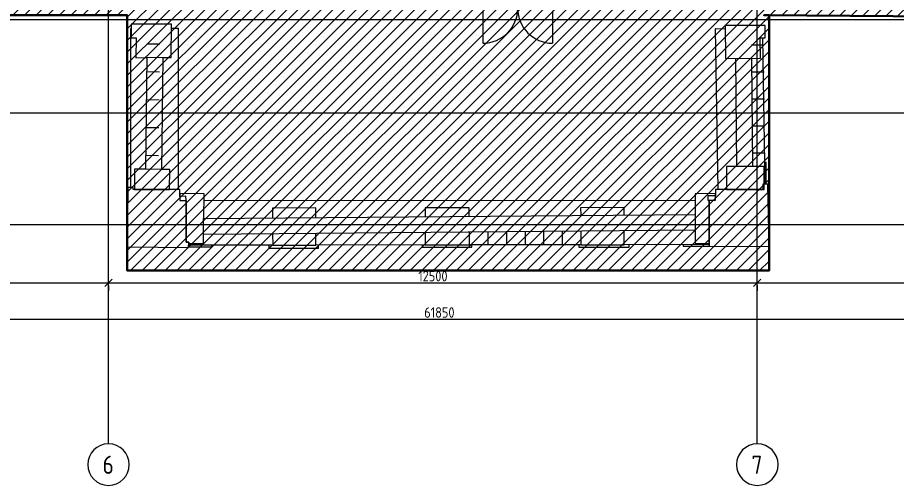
# Model space of a CAD drawing. Header units: millimetres. Extents: x -11886 to 379896, y -8130 to 47743.
# Drawn here: x 124998 to 141929, y -6718 to 2291 of the extents above; entities that cross this region are included whole.
import ezdxf

# ---------------------------------------------------------------- set-up
doc = ezdxf.new("R2010")
doc.units = ezdxf.units.MM
doc.linetypes.add('ADSK_Линия сетки', pattern=[25, 20, -2.5, 0, -2.5])
doc.layers.add('Двери', color=5, linetype='Continuous', lineweight=18, true_color=0x0000ff)
doc.layers.add('Линии', color=7, linetype='Continuous', lineweight=9, true_color=0x00a600)
for name, color, linetype, lineweight in [('Оси', 7, 'Continuous', 9), ('Размеры', 7, 'Continuous', 9), ('Стены', 7, 'Continuous', 18)]:
    doc.layers.add(name, color=color, linetype=linetype, lineweight=lineweight)
doc.styles.add('GOST Common', font='GOST_Common.ttf', dxfattribs={"width": 0.9, "height": 350})
doc.styles.add('GOST Common_1', font='GOST_Common.ttf', dxfattribs={"width": 0.9, "height": 200})
doc.dimstyles.new('ADSK_Основной_2_5_мм', dxfattribs={"dimscale": 304.8, "dimtxt": 251.428749, "dimasz": 0.463911, "dimexe": 0.492126, "dimexo": 0.492126, "dimgap": 0.098425, "dimtad": 1, "dimdec": 1, "dimrnd": 0.1, "dimdsep": 46, "dimtxsty": 'GOST Common_1', "dimblk1": 'OBLIQUE', "dimblk2": 'OBLIQUE', "dimsah": 1, "dimcen": 0.09, "dimdle": 0.492126, "dimazin": 2, "dimtfac": 1, "dimtdec": 4, "dimtix": 1, "dimtmove": 0, "dimatfit": 3, "dimfxl": 1, "dimtvp": 1, "dimtfill": 1, "dimtolj": 1, "dimtzin": 0, "dimlwd": 20, "dimlwe": 20, "dimarcsym": 2})

# ---------------------------------------------------------------- blocks, each defined once
blk = doc.blocks.new('Портик главного входа - Портик главного входа-658663-02 План 2-го этажа маркировочный')
at = {"layer": 'Стены'}
for p, q in [((19049, 1927), (19032, 1927)), ((19032, 1927), (19032, -1129)), ((19827, 2012), (19049, 2013)), ((19049, 2013), (19049, 1749)), ((19818, 1373), (19827, 2012)), ((19911, 1929), (19826, 1929)), ((19961, 1929), (19911, 1929)), ((19961, -1171), (19961, 1929)), ((30304, 1921), (30298, 1921)), ((30298, 1921), (30351, -1169)), ((30489, 1919), (30304, 1921)), ((31264, 1988), (30488, 1987)), ((30488, 1987), (30494, 1354)), ((31264, 1753), (31264, 1988)), ((19049, 1749), (19143, 1748)), ((19143, 1748), (19139, 1367)), ((31166, 1751), (31264, 1753)), ((31173, 1358), (31166, 1751)), ((31263, -1067), (31214, 1752)), ((19139, 1367), (19353, 1369)), ((19328, -780), (19353, 1376)), ((19353, 1376), (19658, 1372)), ((19658, 1372), (19632, -784)), ((19658, 1372), (19818, 1373)), ((30494, 1354), (31173, 1358)), ((30693, 1354), (30997, 1357)), ((30697, 1355), (30697, 1354)), ((30997, 1357), (31018, -727)), ((30713, -730), (30693, 1354)), ((31281, -650), (31255, -650)), ((31281, -1067), (31281, -650)), ((19110, -778), (19108, -1170)), ((19328, -780), (19110, -778)), ((19632, -784), (19328, -780)), ((19790, -785), (19632, -783)), ((19785, -1170), (19790, -785)), ((30713, -727), (30513, -726)), ((30513, -726), (30517, -1168)), ((31018, -727), (30713, -730)), ((31242, -727), (31018, -727)), ((31239, -1168), (31242, -727)), ((18984, -1129), (18973, -2272)), ((19086, -1130), (18984, -1129)), ((19086, -1170), (19086, -1130)), ((19897, -1170), (19086, -1170)), ((19108, -1170), (19785, -1170)), ((19986, -1172), (19897, -1170)), ((19983, -1306), (19986, -1172)), ((30385, -1168), (30304, -1169)), ((30304, -1169), (30306, -1290)), ((31215, -1168), (30385, -1168)), ((30517, -1168), (31239, -1168)), ((31314, -1066), (31215, -1069)), ((31215, -1069), (31215, -1168)), ((31336, -2266), (31314, -1066)), ((19985, -1246), (19982, -1383)), ((20102, -1300), (19983, -1306)), ((20451, -1251), (19985, -1246)), ((20106, -1382), (20102, -1300)), ((20446, -1730), (20451, -1251)), ((30305, -1249), (29911, -1250)), ((29911, -1250), (29912, -2211)), ((30306, -1290), (30158, -1290)), ((30158, -1290), (30158, -1372)), ((30307, -1372), (30305, -1249)), ((19982, -1383), (20106, -1383)), ((20106, -2185), (20106, -1382)), ((20106, -1383), (20106, -2185)), ((20449, -1382), (29912, -1372)), ((25561, -1522), (24713, -1523)), ((24713, -1523), (24714, -1693)), ((25561, -1686), (25561, -1522)), ((28542, -1519), (27706, -1520)), ((27706, -1520), (27707, -1667)), ((28542, -1660), (28542, -1519)), ((30158, -1372), (30185, -1372)), ((30185, -2190), (30185, -1372)), ((30185, -1372), (30307, -1372)), ((30185, -1372), (30185, -2190)), ((20440, -1730), (29910, -1648)), ((22602, -1525), (21772, -1526)), ((21772, -1526), (21772, -1719)), ((22602, -1711), (22602, -1525)), ((29910, -1648), (29912, -1952)), ((20442, -2035), (20440, -1730)), ((29912, -1952), (20442, -2035)), ((21772, -2023), (21773, -2240)), ((22603, -2239), (22602, -2016)), ((24714, -1998), (24714, -2237)), ((25562, -2236), (25562, -1990)), ((27707, -1972), (27707, -2233)), ((28542, -2232), (28542, -1964)), ((20106, -2185), (20155, -2185)), ((20155, -2185), (20106, -2185)), ((20155, -2185), (20154, -2241)), ((20154, -2285), (20155, -2185)), ((20440, -2212), (20442, -2035)), ((30184, -2231), (30185, -2190)), ((30185, -2190), (30184, -2260)), ((18973, -2272), (20154, -2285)), ((20154, -2241), (20175, -2241)), ((20154, -2272), (20598, -2271)), ((20175, -2241), (20175, -2209)), ((20175, -2209), (20440, -2212)), ((21773, -2240), (20175, -2241)), ((20598, -2271), (20598, -2241)), ((21702, -2240), (21702, -2298)), ((21702, -2298), (22659, -2297)), ((21773, -2240), (22603, -2239)), ((24714, -2237), (22603, -2239)), ((22659, -2297), (22659, -2239)), ((24655, -2237), (24655, -2279)), ((24655, -2279), (25609, -2278)), ((24714, -2237), (25562, -2236)), ((27707, -2233), (25562, -2236)), ((25609, -2278), (25609, -2236)), ((27673, -2233), (27673, -2279)), ((27673, -2279), (28638, -2278)), ((27707, -2233), (28542, -2232)), ((30172, -2231), (28542, -2232)), ((28638, -2278), (28638, -2232)), ((29679, -2231), (29679, -2261)), ((29679, -2261), (30184, -2260)), ((29912, -2211), (30172, -2211)), ((30172, -2211), (30172, -2231)), ((30172, -2231), (30184, -2231)), ((30184, -2260), (31336, -2266))]:
    blk.add_line(p, q, dxfattribs=at)
blk = doc.blocks.new('Дверь-Витраж-Двойная-Балконная - Дверь-Витраж-Двойная-Балконная-1405108-02 План 2-го этажа маркировочный')
at = {"layer": 'Двери'}
for p, q in [((-670, 35), (-670, 660)), ((670, 35), (670, 660))]:
    blk.add_line(p, q, dxfattribs=at)
for centre, start, end in [((-670, -10), 0, 90), ((670, -10), 90, 180)]:
    blk.add_arc(centre, 670, start, end, dxfattribs=at)
blk = doc.blocks.new('Ось сетки - Круг_Ø8 мм-6577-02 План 2-го этажа маркировочный')
at = {"layer": 'Оси', "lineweight": 20}
for start, end in [(360, 180), (180, 360)]:
    blk.add_arc((0, 0), 4, start, end, dxfattribs=at)
blk = doc.blocks.new('_Oblique')
at = {"color": 0, "linetype": 'ByBlock', "lineweight": -2}
blk.add_line((-0.5, -0.5), (0.5, 0.5), dxfattribs=at)
blk = doc.blocks.new('*D1570')
at = {"layer": 'Defpoints', "color": 0, "transparency": 16777216}
for p in [(118849, -2718), (126749, -2718), (126749, -2818)]:
    blk.add_point(p, dxfattribs=at)
at = {"layer": 'Размеры', "color": 0, "lineweight": 20, "transparency": 16777216}
for p, q in [((118699, -2818), (126899, -2818)), ((118849, -2868), (118849, -2968)), ((126749, -2868), (126749, -2968))]:
    blk.add_line(p, q, dxfattribs=at)
at = {"layer": 'Размеры', "color": 0, "lineweight": 20, "transparency": 16777216, "xscale": 141.4, "yscale": 141.4, "zscale": 141.4, "rotation": 180}
blk.add_blockref('_Oblique', (118849, -2818), dxfattribs=at)
at = {"layer": 'Размеры', "color": 0, "lineweight": 20, "transparency": 16777216, "xscale": 141.4, "yscale": 141.4, "zscale": 141.4}
blk.add_blockref('_Oblique', (126749, -2818), dxfattribs=at)
at = {"layer": 'Размеры', "color": 0, "lineweight": 20, "transparency": 16777216, "insert": (122799, -2688), "char_height": 200, "width": 756.84, "attachment_point": 5, "style": 'GOST Common_1', "bg_fill": 3, "box_fill_scale": 1.1, "bg_fill_color": 256, "bg_fill_true_color": 13158600, "bg_fill_transparency": 0}
blk.add_mtext('\\A1;7900', dxfattribs=at)
blk = doc.blocks.new('*D1571')
at = {"layer": 'Defpoints', "color": 0, "transparency": 16777216}
for p in [(126749, -2718), (139249, -2718), (139249, -2818)]:
    blk.add_point(p, dxfattribs=at)
at = {"layer": 'Размеры', "color": 0, "lineweight": 20, "transparency": 16777216}
for p, q in [((126599, -2818), (139399, -2818)), ((126749, -2868), (126749, -2968)), ((139249, -2868), (139249, -2968))]:
    blk.add_line(p, q, dxfattribs=at)
at = {"layer": 'Размеры', "color": 0, "lineweight": 20, "transparency": 16777216, "xscale": 141.4, "yscale": 141.4, "zscale": 141.4, "rotation": 180}
blk.add_blockref('_Oblique', (126749, -2818), dxfattribs=at)
at = {"layer": 'Размеры', "color": 0, "lineweight": 20, "transparency": 16777216, "xscale": 141.4, "yscale": 141.4, "zscale": 141.4}
blk.add_blockref('_Oblique', (139249, -2818), dxfattribs=at)
at = {"layer": 'Размеры', "color": 0, "lineweight": 20, "transparency": 16777216, "insert": (132999, -2688), "char_height": 200, "width": 889.8, "attachment_point": 5, "style": 'GOST Common_1', "bg_fill": 3, "box_fill_scale": 1.1, "bg_fill_color": 256, "bg_fill_true_color": 13158600, "bg_fill_transparency": 0}
blk.add_mtext('\\A1;12500', dxfattribs=at)
blk = doc.blocks.new('*D1572')
at = {"layer": 'Defpoints', "color": 0, "transparency": 16777216}
for p in [(139249, -2718), (147149, -2718), (147149, -2818)]:
    blk.add_point(p, dxfattribs=at)
at = {"layer": 'Размеры', "color": 0, "lineweight": 20, "transparency": 16777216}
for p, q in [((139099, -2818), (147299, -2818)), ((139249, -2868), (139249, -2968)), ((147149, -2868), (147149, -2968))]:
    blk.add_line(p, q, dxfattribs=at)
at = {"layer": 'Размеры', "color": 0, "lineweight": 20, "transparency": 16777216, "xscale": 141.4, "yscale": 141.4, "zscale": 141.4, "rotation": 180}
blk.add_blockref('_Oblique', (139249, -2818), dxfattribs=at)
at = {"layer": 'Размеры', "color": 0, "lineweight": 20, "transparency": 16777216, "xscale": 141.4, "yscale": 141.4, "zscale": 141.4}
blk.add_blockref('_Oblique', (147149, -2818), dxfattribs=at)
at = {"layer": 'Размеры', "color": 0, "lineweight": 20, "transparency": 16777216, "insert": (143199, -2688), "char_height": 200, "width": 756.84, "attachment_point": 5, "style": 'GOST Common_1', "bg_fill": 3, "box_fill_scale": 1.1, "bg_fill_color": 256, "bg_fill_true_color": 13158600, "bg_fill_transparency": 0}
blk.add_mtext('\\A1;7900', dxfattribs=at)
blk = doc.blocks.new('*D1686')
at = {"layer": 'Defpoints', "color": 0, "transparency": 16777216}
for p in [(102199, -3418), (164049, -3418), (164049, -3518)]:
    blk.add_point(p, dxfattribs=at)
at = {"layer": 'Размеры', "color": 0, "lineweight": 20, "transparency": 16777216}
for p, q in [((102049, -3518), (164199, -3518)), ((102199, -3568), (102199, -3668)), ((164049, -3568), (164049, -3668))]:
    blk.add_line(p, q, dxfattribs=at)
at = {"layer": 'Размеры', "color": 0, "lineweight": 20, "transparency": 16777216, "xscale": 141.4, "yscale": 141.4, "zscale": 141.4, "rotation": 180}
blk.add_blockref('_Oblique', (102199, -3518), dxfattribs=at)
at = {"layer": 'Размеры', "color": 0, "lineweight": 20, "transparency": 16777216, "xscale": 141.4, "yscale": 141.4, "zscale": 141.4}
blk.add_blockref('_Oblique', (164049, -3518), dxfattribs=at)
at = {"layer": 'Размеры', "color": 0, "lineweight": 20, "transparency": 16777216, "insert": (133124, -3388), "char_height": 200, "width": 889.8, "attachment_point": 5, "style": 'GOST Common_1', "bg_fill": 3, "box_fill_scale": 1.1, "bg_fill_color": 256, "bg_fill_true_color": 13158600, "bg_fill_transparency": 0}
blk.add_mtext('\\A1;61850', dxfattribs=at)

msp = doc.modelspace()

# ---------------------------------------------------------------- linework, layer by layer
at = {"layer": 'Линии'}
for p, q in [((127495.93, 1787.89), (127735.88, 1782.92)), ((139134.19, 1767.31), (139374.19, 1767.59)), ((127489.48, 1250.61), (127729.43, 1245.63)), ((139139.33, 1246.33), (139379.33, 1246.61)), ((127483.03, 713.32), (127722.98, 708.35)), ((139144.46, 725.35), (139384.46, 725.63)), ((127476.58, 176.03), (127716.53, 171.06)), ((139149.6, 204.37), (139389.6, 204.65)), ((139154.73, -316.61), (139394.73, -316.33)), ((127470.13, -361.26), (127710.08, -366.23)), ((133700.9, -1840.33), (133700.9, -2080.33)), ((134058.48, -1837.21), (134058.48, -2077.21)), ((134416.05, -1834.1), (134416.05, -2074.1)), ((134773.62, -1830.98), (134773.62, -2070.98)), ((135131.19, -1827.87), (135131.19, -2067.87)), ((135488.77, -1824.75), (135488.77, -2064.75)), ((135846.34, -1821.64), (135846.34, -2061.64))]:
    msp.add_line(p, q, dxfattribs=at)
at = {"layer": 'Оси', "linetype": 'ADSK_Линия сетки'}
for p, q in [((126749.31, -5917.65), (126749.31, 44684.79)), ((139249.31, -5917.65), (139249.31, 44684.79)), ((97053.17, 2256.79), (165281.12, 2256.79)), ((97053.17, 456.79), (165281.12, 456.79)), ((97053.17, -1693.21), (142481.76, -1693.21))]:
    msp.add_line(p, q, dxfattribs=at)

# ---------------------------------------------------------------- block references
at = {"layer": 'Двери', "rotation": 180}
msp.add_blockref('Дверь-Витраж-Двойная-Балконная - Дверь-Витраж-Двойная-Балконная-1405108-02 План 2-го этажа маркировочный', (134633.35, 2457.41), dxfattribs=at)
at = {"layer": 'Оси', "lineweight": 20, "xscale": 99.99999999999993, "yscale": 99.99999999999993, "zscale": 99.99999999999993}
for p in [(126749.31, -6317.65), (139249.31, -6317.65)]:
    msp.add_blockref('Ось сетки - Круг_Ø8 мм-6577-02 План 2-го этажа маркировочный', p, dxfattribs=at)
at = {"layer": 'Стены'}
msp.add_blockref('Портик главного входа - Портик главного входа-658663-02 План 2-го этажа маркировочный', (108139.4, 150), dxfattribs=at)

# ---------------------------------------------------------------- texts
at = {"layer": 'Оси', "char_height": 350, "width": 274.1771, "attachment_point": 1, "style": 'GOST Common'}
for s, insert in [('\\fGOST Common|b0|i0|c204|p34|;\\W.9;6', (126635.53, -6145.11)), ('\\fGOST Common|b0|i0|c204|p34|;\\W.9;7', (139135.53, -6145.11))]:
    msp.add_mtext(s, dxfattribs=dict(at, insert=insert))

# ---------------------------------------------------------------- next in the draw order: dimensions: what is measured, and where the dimension line sits
at = {"layer": 'Размеры', "lineweight": 20}
for base, p1, p2, override, picture, middle in [((126749.31, -2817.91), (118849.31, -2717.92), (126749.31, -2717.92), {"dimpost": '<>', "dimfxl": 7900}, '*D1570', (122799.31, -2687.91)), ((164049.31, -3517.91), (102199.31, -3417.92), (164049.31, -3417.92), {"dimpost": '<>', "dimfxl": 61850}, '*D1686', (133124.31, -3387.91))]:
    dim = msp.add_linear_dim(base=base, p1=p1, p2=p2, dimstyle='ADSK_Основной_2_5_мм', override=override, dxfattribs=at)
    dim.commit()
    dim.dimension.update_dxf_attribs({"geometry": picture, "text_midpoint": middle})

# ---------------------------------------------------------------- next in the draw order: dimensions: what is measured, and where the dimension line sits
dim = msp.add_linear_dim(base=(139249.31, -2817.91), p1=(126749.31, -2717.92), p2=(139249.31, -2717.92), dimstyle='ADSK_Основной_2_5_мм', override={"dimpost": '<>', "dimfxl": 12500}, dxfattribs=at)
dim.commit()
dim.dimension.update_dxf_attribs({"geometry": '*D1571', "text_midpoint": (132999.31, -2687.91)})

# ---------------------------------------------------------------- next in the draw order: dimensions: what is measured, and where the dimension line sits
dim = msp.add_linear_dim(base=(147149.31, -2817.91), p1=(139249.31, -2717.92), p2=(147149.31, -2717.92), dimstyle='ADSK_Основной_2_5_мм', override={"dimpost": '<>', "dimfxl": 7900}, dxfattribs=at)
dim.commit()
dim.dimension.update_dxf_attribs({"geometry": '*D1572', "text_midpoint": (143199.31, -2687.91)})

# ---------------------------------------------------------------- next in the draw order: hatches: boundary and pattern name
at = {"lineweight": 13, "true_color": 0x636466, "transparency": 33554559}
h = msp.add_hatch(dxfattribs=at)
h.set_pattern_fill('ANSI31', color=251, scale=50)
h.set_pattern_definition([(45, (108139.4, 85026.59), (-112.2532, 112.2532), [])])
h.paths.add_polyline_path([(158072.8, 8682.3), (164353.35, 8682.3), (164172.02, 43909.21), (154172.61, 43909.21), (154172.61, 21084.06), (154859.25, 21054.57), (154861.07, 11328.12), (108910.53, 11328.12), (108910.53, 8679.25), (108429.9, 8679.25), (108429.9, 456.79), (116412.4, 422.02), (116412.4, 2336.48), (127112.04, 2336.48), (127112.04, -2582.57), (139475.8, -2582.57), (139475.8, 2335.74), (150176.33, 2256.79), (150176.33, 300.23), (158072.8, 300.23)])

# ---------------------------------------------------------------- next in the draw order: linework, layer by layer
at = {"color": 251, "lineweight": 30, "true_color": 0x636466}
msp.add_lwpolyline([(154172.61, 21084.06), (154172.61, 43909.21), (164172.02, 43909.21), (164353.35, 8682.3), (158072.8, 8682.3), (158072.8, 300.23), (150176.33, 300.23), (150176.33, 2256.79), (139375.37, 2336.48), (139475.8, 2335.74), (139475.8, -2582.57), (127112.04, -2582.57), (127112.04, 2336.48), (116412.4, 2336.48), (116412.4, 422.02), (108429.9, 456.79), (108429.9, 8679.25)], dxfattribs=at)

doc.saveas('drawing.dxf')
